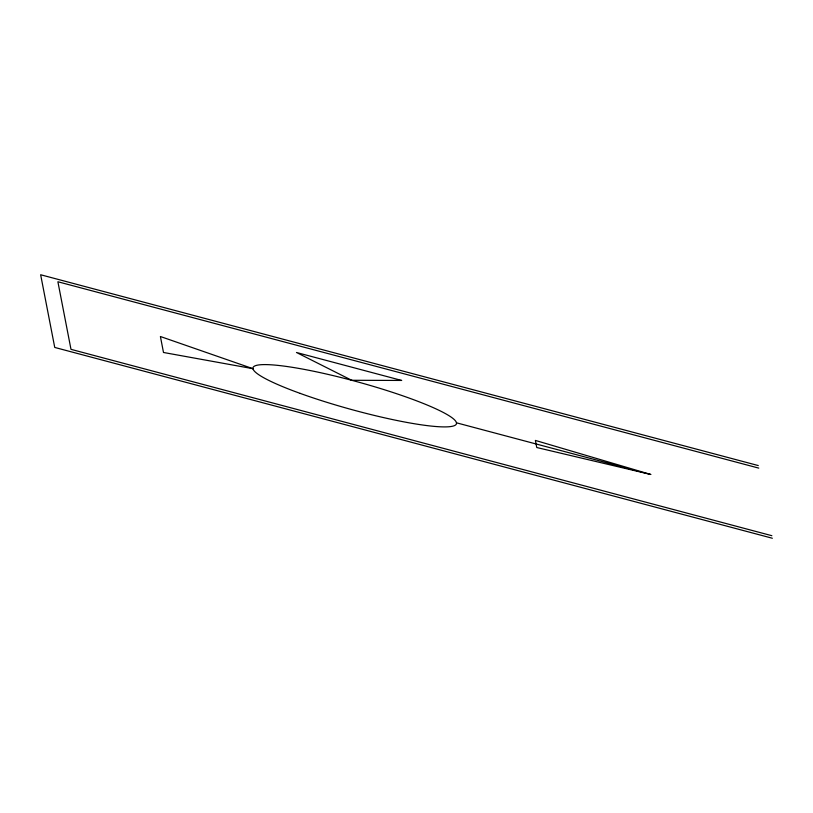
<?xml version="1.0" encoding="UTF-8"?>
<svg xmlns="http://www.w3.org/2000/svg" width="813" height="813" viewBox="0 0 813 813"><rect width="100%" height="100%" fill="white"/><g stroke="black" fill="none" stroke-linecap="round" stroke-linejoin="round"><path stroke-width="1.22" d="M650.725 474.457L536.753 447.516L535.381 440.422L650.725 474.457L456.449 422.801M758.265 465.564L40.65 274.753L54.735 347.436L772.35 538.247M758.763 468.115L57.886 281.755L70.985 349.336L771.852 535.696M401.602 380.443L351.724 380.291L296.481 352.486L401.602 380.443M252.985 368.696L163.494 352.476L160.405 336.511L252.985 368.696M300.18 393.39A105.497 14.136 15.4 0 0 456.408 423.837A105.497 14.136 15.4 0 0 307.568 370.027A105.497 14.136 15.4 0 0 300.18 393.39"/></g></svg>
